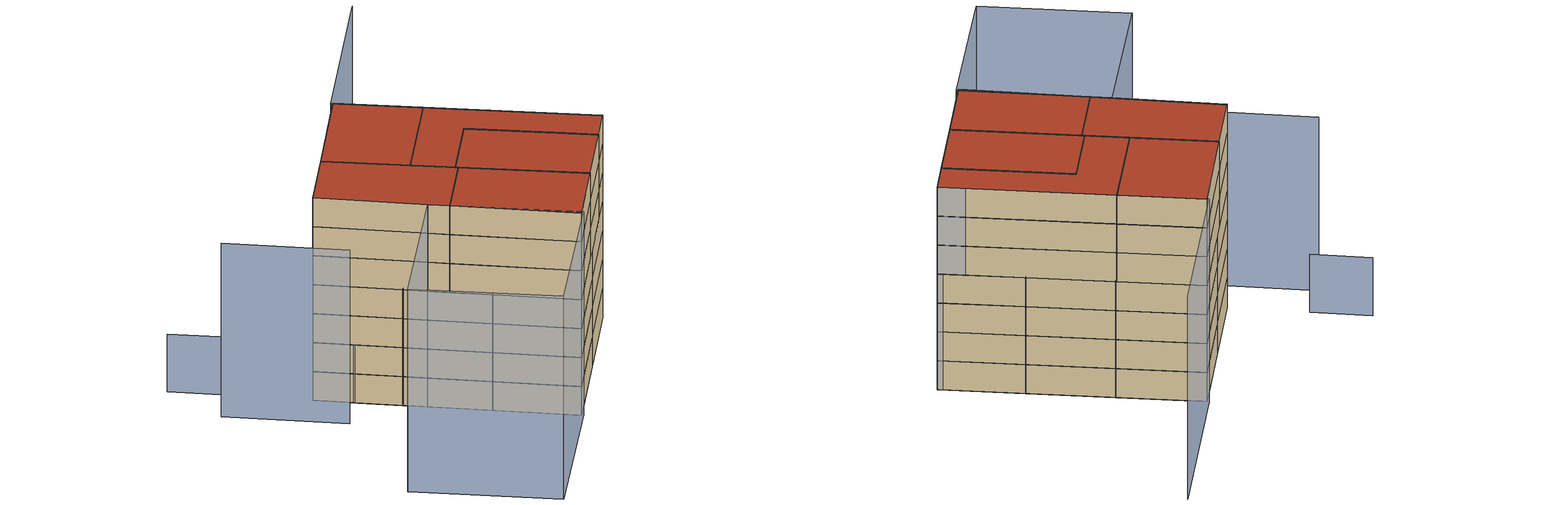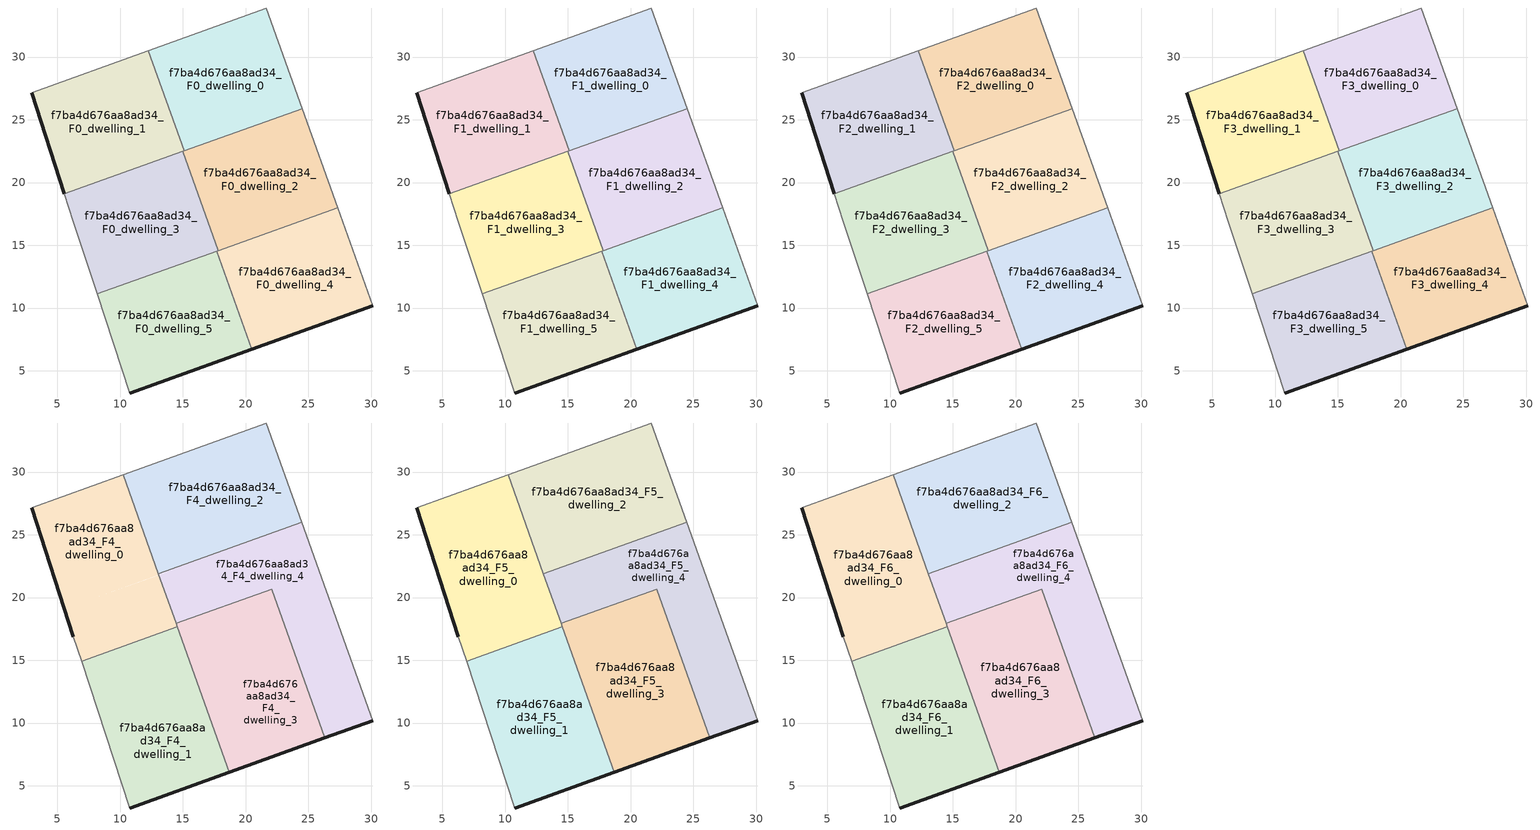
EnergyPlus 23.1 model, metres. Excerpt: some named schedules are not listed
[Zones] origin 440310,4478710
f7ba4d676aa8ad34_F0_dwelling_0
 floor ground (EU_floor_Construction): 24.51,25.89 21.64,33.91 12.25,30.52 15.11,22.53 z0
 wall adiabatic (EU_wall_Construction): 12.25,30.52 21.64,33.91 24.51,25.89 z0:3
 wall to f7ba4d676aa8ad34_F0_dwelling_1 (EU_wall_Construction): 15.11,22.53 12.25,30.52 z0:3
 wall to f7ba4d676aa8ad34_F0_dwelling_2 (EU_wall_Construction): 24.51,25.89 15.11,22.53 z0:3
f7ba4d676aa8ad34_F0_dwelling_1
 floor ground (EU_floor_Construction): 15.11,22.53 12.25,30.52 2.95,27.16 5.56,19.11 z0
 wall outside (EU_wall_Construction): 5.56,19.11 2.95,27.16 z0:3
 wall adiabatic (EU_wall_Construction): 2.95,27.16 12.25,30.52 z0:3
 wall to f7ba4d676aa8ad34_F0_dwelling_3 (EU_wall_Construction): 14.98,22.48 5.56,19.11 z0:3
 wall to f7ba4d676aa8ad34_F0_dwelling_2 (EU_wall_Construction): 15.11,22.52 14.98,22.48 z0:3
f7ba4d676aa8ad34_F0_dwelling_2
 floor ground (EU_floor_Construction): 27.34,17.99 24.51,25.89 14.98,22.48 17.8,14.58 z0
 wall adiabatic (EU_wall_Construction): 24.51,25.89 27.34,17.99 z0:3
 wall to f7ba4d676aa8ad34_F0_dwelling_3 (EU_wall_Construction): 17.8,14.58 14.98,22.48 z0:3
 wall to f7ba4d676aa8ad34_F0_dwelling_4 (EU_wall_Construction): 27.34,17.99 17.8,14.58 z0:3
f7ba4d676aa8ad34_F0_dwelling_3
 floor ground (EU_floor_Construction): 17.8,14.58 14.98,22.48 5.56,19.11 6.28,16.88 8.17,11.13 z0
 wall adiabatic (EU_wall_Construction): 8.17,11.13 6.28,16.88 5.56,19.11 z0:3
 wall to f7ba4d676aa8ad34_F0_dwelling_5 (EU_wall_Construction): 17.69,14.54 8.17,11.13 z0:3
 wall to f7ba4d676aa8ad34_F0_dwelling_4 (EU_wall_Construction): 17.8,14.58 17.69,14.54 z0:3
f7ba4d676aa8ad34_F0_dwelling_4
 floor ground (EU_floor_Construction): 30.13,10.19 27.34,17.99 17.69,14.54 20.49,6.72 z0
 wall outside (EU_wall_Construction): 30.13,10.19 20.49,6.72 z0:3
 wall adiabatic (EU_wall_Construction): 27.34,17.99 30.13,10.19 z0:3
 wall to f7ba4d676aa8ad34_F0_dwelling_5 (EU_wall_Construction): 20.49,6.72 17.69,14.54 z0:3
f7ba4d676aa8ad34_F0_dwelling_5
 floor ground (EU_floor_Construction): 20.49,6.72 17.69,14.54 8.17,11.13 10.77,3.23 z0
 wall outside (EU_wall_Construction): 20.49,6.72 10.77,3.23 z0:3
 wall adiabatic (EU_wall_Construction): 10.77,3.23 8.17,11.13 z0:3
f7ba4d676aa8ad34_F1_dwelling_0
 floor to f7ba4d676aa8ad34_F0_dwelling_0 (EU_floor_Construction): 24.51,25.89 21.64,33.91 12.25,30.52 15.11,22.53 z3
 wall adiabatic (EU_wall_Construction): 12.25,30.52 21.64,33.91 24.51,25.89 z3:6
 wall to f7ba4d676aa8ad34_F1_dwelling_1 (EU_wall_Construction): 15.11,22.53 12.25,30.52 z3:6
 wall to f7ba4d676aa8ad34_F1_dwelling_2 (EU_wall_Construction): 24.51,25.89 15.11,22.53 z3:6
f7ba4d676aa8ad34_F1_dwelling_1
 floor to f7ba4d676aa8ad34_F0_dwelling_1 (EU_floor_Construction): 15.11,22.53 12.25,30.52 2.95,27.16 5.56,19.11 z3
 wall outside (EU_wall_Construction): 5.56,19.11 2.95,27.16 z3:6
 wall adiabatic (EU_wall_Construction): 2.95,27.16 12.25,30.52 z3:6
 wall to f7ba4d676aa8ad34_F1_dwelling_3 (EU_wall_Construction): 14.98,22.48 5.56,19.11 z3:6
 wall to f7ba4d676aa8ad34_F1_dwelling_2 (EU_wall_Construction): 15.11,22.52 14.98,22.48 z3:6
f7ba4d676aa8ad34_F1_dwelling_2
 floor to f7ba4d676aa8ad34_F0_dwelling_2 (EU_floor_Construction): 27.34,17.99 24.51,25.89 14.98,22.48 17.8,14.58 z3
 wall adiabatic (EU_wall_Construction): 24.51,25.89 27.34,17.99 z3:6
 wall to f7ba4d676aa8ad34_F1_dwelling_3 (EU_wall_Construction): 17.8,14.58 14.98,22.48 z3:6
 wall to f7ba4d676aa8ad34_F1_dwelling_4 (EU_wall_Construction): 27.34,17.99 17.8,14.58 z3:6
f7ba4d676aa8ad34_F1_dwelling_3
 floor to f7ba4d676aa8ad34_F0_dwelling_3 (EU_floor_Construction): 17.8,14.58 14.98,22.48 5.56,19.11 6.28,16.88 8.17,11.13 z3
 wall adiabatic (EU_wall_Construction): 8.17,11.13 6.28,16.88 5.56,19.11 z3:6
 wall to f7ba4d676aa8ad34_F1_dwelling_5 (EU_wall_Construction): 17.69,14.54 8.17,11.13 z3:6
 wall to f7ba4d676aa8ad34_F1_dwelling_4 (EU_wall_Construction): 17.8,14.58 17.69,14.54 z3:6
f7ba4d676aa8ad34_F1_dwelling_4
 floor to f7ba4d676aa8ad34_F0_dwelling_4 (EU_floor_Construction): 30.13,10.19 27.34,17.99 17.69,14.54 20.49,6.72 z3
 wall outside (EU_wall_Construction): 30.13,10.19 20.49,6.72 z3:6
 wall adiabatic (EU_wall_Construction): 27.34,17.99 30.13,10.19 z3:6
 wall to f7ba4d676aa8ad34_F1_dwelling_5 (EU_wall_Construction): 20.49,6.72 17.69,14.54 z3:6
f7ba4d676aa8ad34_F1_dwelling_5
 floor to f7ba4d676aa8ad34_F0_dwelling_5 (EU_floor_Construction): 20.49,6.72 17.69,14.54 8.17,11.13 10.77,3.23 z3
 wall outside (EU_wall_Construction): 20.49,6.72 10.77,3.23 z3:6
 wall adiabatic (EU_wall_Construction): 10.77,3.23 8.17,11.13 z3:6
f7ba4d676aa8ad34_F2_dwelling_0
 floor to f7ba4d676aa8ad34_F1_dwelling_0 (EU_floor_Construction): 24.51,25.89 21.64,33.91 12.25,30.52 15.11,22.53 z6
 wall adiabatic (EU_wall_Construction): 12.25,30.52 21.64,33.91 24.51,25.89 z6:9
 wall to f7ba4d676aa8ad34_F2_dwelling_1 (EU_wall_Construction): 15.11,22.53 12.25,30.52 z6:9
 wall to f7ba4d676aa8ad34_F2_dwelling_2 (EU_wall_Construction): 24.51,25.89 15.11,22.53 z6:9
f7ba4d676aa8ad34_F2_dwelling_1
 floor to f7ba4d676aa8ad34_F1_dwelling_1 (EU_floor_Construction): 15.11,22.53 12.25,30.52 2.95,27.16 5.56,19.11 z6
 wall outside (EU_wall_Construction): 5.56,19.11 2.95,27.16 z6:9
 wall adiabatic (EU_wall_Construction): 2.95,27.16 12.25,30.52 z6:9
 wall to f7ba4d676aa8ad34_F2_dwelling_3 (EU_wall_Construction): 14.98,22.48 5.56,19.11 z6:9
 wall to f7ba4d676aa8ad34_F2_dwelling_2 (EU_wall_Construction): 15.11,22.52 14.98,22.48 z6:9
f7ba4d676aa8ad34_F2_dwelling_2
 floor to f7ba4d676aa8ad34_F1_dwelling_2 (EU_floor_Construction): 27.34,17.99 24.51,25.89 14.98,22.48 17.8,14.58 z6
 wall adiabatic (EU_wall_Construction): 24.51,25.89 27.34,17.99 z6:9
 wall to f7ba4d676aa8ad34_F2_dwelling_3 (EU_wall_Construction): 17.8,14.58 14.98,22.48 z6:9
 wall to f7ba4d676aa8ad34_F2_dwelling_4 (EU_wall_Construction): 27.34,17.99 17.8,14.58 z6:9
f7ba4d676aa8ad34_F2_dwelling_3
 floor to f7ba4d676aa8ad34_F1_dwelling_3 (EU_floor_Construction): 17.8,14.58 14.98,22.48 5.56,19.11 6.28,16.88 8.17,11.13 z6
 wall adiabatic (EU_wall_Construction): 8.17,11.13 6.28,16.88 5.56,19.11 z6:9
 wall to f7ba4d676aa8ad34_F2_dwelling_5 (EU_wall_Construction): 17.69,14.54 8.17,11.13 z6:9
 wall to f7ba4d676aa8ad34_F2_dwelling_4 (EU_wall_Construction): 17.8,14.58 17.69,14.54 z6:9
f7ba4d676aa8ad34_F2_dwelling_4
 floor to f7ba4d676aa8ad34_F1_dwelling_4 (EU_floor_Construction): 30.13,10.19 27.34,17.99 17.69,14.54 20.49,6.72 z6
 wall outside (EU_wall_Construction): 30.13,10.19 20.49,6.72 z6:9
 wall adiabatic (EU_wall_Construction): 27.34,17.99 30.13,10.19 z6:9
 wall to f7ba4d676aa8ad34_F2_dwelling_5 (EU_wall_Construction): 20.49,6.72 17.69,14.54 z6:9
f7ba4d676aa8ad34_F2_dwelling_5
 floor to f7ba4d676aa8ad34_F1_dwelling_5 (EU_floor_Construction): 20.49,6.72 17.69,14.54 8.17,11.13 10.77,3.23 z6
 wall outside (EU_wall_Construction): 20.49,6.72 10.77,3.23 z6:9
 wall adiabatic (EU_wall_Construction): 10.77,3.23 8.17,11.13 z6:9
f7ba4d676aa8ad34_F3_dwelling_0
 floor to f7ba4d676aa8ad34_F2_dwelling_0 (EU_floor_Construction): 24.51,25.89 21.64,33.91 12.25,30.52 15.11,22.53 z9
 wall adiabatic (EU_wall_Construction): 12.25,30.52 21.64,33.91 24.51,25.89 z9:12
 wall to f7ba4d676aa8ad34_F3_dwelling_1 (EU_wall_Construction): 15.11,22.53 12.25,30.52 z9:12
 wall to f7ba4d676aa8ad34_F3_dwelling_2 (EU_wall_Construction): 24.51,25.89 15.11,22.53 z9:12
f7ba4d676aa8ad34_F3_dwelling_1
 floor to f7ba4d676aa8ad34_F2_dwelling_1 (EU_floor_Construction): 15.11,22.53 12.25,30.52 2.95,27.16 5.56,19.11 z9
 wall outside (EU_wall_Construction): 5.56,19.11 2.95,27.16 z9:12
 wall adiabatic (EU_wall_Construction): 2.95,27.16 12.25,30.52 z9:12
 wall to f7ba4d676aa8ad34_F3_dwelling_3 (EU_wall_Construction): 14.98,22.48 5.56,19.11 z9:12
 wall to f7ba4d676aa8ad34_F3_dwelling_2 (EU_wall_Construction): 15.11,22.52 14.98,22.48 z9:12
f7ba4d676aa8ad34_F3_dwelling_2
 floor to f7ba4d676aa8ad34_F2_dwelling_2 (EU_floor_Construction): 27.34,17.99 24.51,25.89 14.98,22.48 17.8,14.58 z9
 wall adiabatic (EU_wall_Construction): 24.51,25.89 27.34,17.99 z9:12
 wall to f7ba4d676aa8ad34_F3_dwelling_3 (EU_wall_Construction): 17.8,14.58 14.98,22.48 z9:12
 wall to f7ba4d676aa8ad34_F3_dwelling_4 (EU_wall_Construction): 27.34,17.99 17.8,14.58 z9:12
 ceiling adiabatic (EU_roof_Construction): 22.08,20.67 23.53,16.63 17.8,14.58 16.36,18.62 z12
f7ba4d676aa8ad34_F3_dwelling_3
 floor to f7ba4d676aa8ad34_F2_dwelling_3 (EU_floor_Construction): 17.8,14.58 14.98,22.48 5.56,19.11 6.28,16.88 8.17,11.13 z9
 wall adiabatic (EU_wall_Construction): 8.17,11.13 6.28,16.88 5.56,19.11 z9:12
 wall to f7ba4d676aa8ad34_F3_dwelling_5 (EU_wall_Construction): 17.69,14.54 8.17,11.13 z9:12
 wall to f7ba4d676aa8ad34_F3_dwelling_4 (EU_wall_Construction): 17.8,14.58 17.69,14.54 z9:12
 ceiling adiabatic (EU_roof_Construction): 14.98,22.48 17.8,14.58 8.17,11.13 15.91,13.9 13.08,21.8 7.07,19.65 z12
f7ba4d676aa8ad34_F3_dwelling_4
 floor to f7ba4d676aa8ad34_F2_dwelling_4 (EU_floor_Construction): 30.13,10.19 27.34,17.99 17.69,14.54 20.49,6.72 z9
 wall outside (EU_wall_Construction): 30.13,10.19 20.49,6.72 z9:12
 wall adiabatic (EU_wall_Construction): 27.34,17.99 30.13,10.19 z9:12
 wall to f7ba4d676aa8ad34_F3_dwelling_5 (EU_wall_Construction): 20.49,6.72 17.69,14.54 z9:12
f7ba4d676aa8ad34_F3_dwelling_5
 floor to f7ba4d676aa8ad34_F2_dwelling_5 (EU_floor_Construction): 20.49,6.72 17.69,14.54 8.17,11.13 10.77,3.23 z9
 wall outside (EU_wall_Construction): 20.49,6.72 10.77,3.23 z9:12
 wall adiabatic (EU_wall_Construction): 10.77,3.23 8.17,11.13 z9:12
f7ba4d676aa8ad34_F4_dwelling_0
 floor to f7ba4d676aa8ad34_F3_dwelling_1 (EU_floor_Construction): 13.08,21.8 10.22,29.79 2.95,27.16 5.56,19.11 z12
 floor to f7ba4d676aa8ad34_F3_dwelling_3 (EU_floor_Construction): 14.56,17.67 13.08,21.8 5.56,19.11 6.28,16.88 6.92,14.94 z12
 wall outside (EU_wall_Construction): 6.28,16.88 2.95,27.16 z12:15
 wall to f7ba4d676aa8ad34_F4_dwelling_1 (EU_wall_Construction): 14.56,17.67 6.92,14.94 z12:15
 wall adiabatic (EU_wall_Construction): 6.92,14.94 6.28,16.88 / 2.95,27.16 10.22,29.79 z12:15
 wall to f7ba4d676aa8ad34_F4_dwelling_2 (EU_wall_Construction): 10.22,29.79 13.05,21.9 z12:15
 wall to f7ba4d676aa8ad34_F4_dwelling_4 (EU_wall_Construction): 13.05,21.9 14.46,17.94 z12:15
 wall to f7ba4d676aa8ad34_F4_dwelling_3 (EU_wall_Construction): 14.46,17.94 14.56,17.68 z12:15
f7ba4d676aa8ad34_F4_dwelling_1
 floor to f7ba4d676aa8ad34_F3_dwelling_5 (EU_floor_Construction): 18.7,6.08 15.91,13.9 8.17,11.13 10.77,3.23 z12
 floor to f7ba4d676aa8ad34_F3_dwelling_3 (EU_floor_Construction): 15.91,13.9 14.56,17.67 6.92,14.94 8.17,11.13 z12
 wall outside (EU_wall_Construction): 18.7,6.08 10.77,3.23 z12:15
 wall adiabatic (EU_wall_Construction): 10.77,3.23 6.92,14.94 z12:15
 wall to f7ba4d676aa8ad34_F4_dwelling_3 (EU_wall_Construction): 14.56,17.67 18.7,6.08 z12:15
f7ba4d676aa8ad34_F4_dwelling_2
 floor to f7ba4d676aa8ad34_F3_dwelling_0 (EU_floor_Construction): 24.47,25.99 21.64,33.91 12.25,30.52 15.08,22.63 z12
 floor to f7ba4d676aa8ad34_F3_dwelling_1 (EU_floor_Construction): 15.08,22.63 12.25,30.52 10.22,29.79 13.05,21.9 z12
 wall adiabatic (EU_wall_Construction): 10.22,29.79 21.64,33.91 24.47,25.99 z12:15
 wall to f7ba4d676aa8ad34_F4_dwelling_4 (EU_wall_Construction): 24.47,25.99 13.04,21.9 z12:15
f7ba4d676aa8ad34_F4_dwelling_3
 floor to f7ba4d676aa8ad34_F3_dwelling_4 (EU_floor_Construction): 26.32,8.82 23.53,16.63 17.69,14.54 20.49,6.72 z12
 floor to f7ba4d676aa8ad34_F3_dwelling_5 (EU_floor_Construction): 20.49,6.72 17.69,14.54 15.91,13.9 18.7,6.08 z12
 floor adiabatic (EU_floor_Construction): 26.32,8.82 22.08,20.67 14.46,17.94 18.7,6.08 15.91,13.9 23.53,16.63 z12
 wall outside (EU_wall_Construction): 26.32,8.82 18.7,6.08 z12:15
 wall to f7ba4d676aa8ad34_F4_dwelling_4 (EU_wall_Construction): 14.46,17.94 22.08,20.67 26.32,8.82 z12:15
f7ba4d676aa8ad34_F4_dwelling_4
 floor to f7ba4d676aa8ad34_F3_dwelling_2 (EU_floor_Construction): 27.34,17.99 24.51,25.89 14.98,22.48 16.36,18.62 22.08,20.67 23.53,16.63 z12
 floor to f7ba4d676aa8ad34_F3_dwelling_0 (EU_floor_Construction): 24.51,25.89 24.47,25.99 15.08,22.63 15.11,22.53 z12
 floor to f7ba4d676aa8ad34_F3_dwelling_4 (EU_floor_Construction): 30.13,10.19 27.34,17.99 23.53,16.63 26.32,8.82 z12
 floor to f7ba4d676aa8ad34_F3_dwelling_1 (EU_floor_Construction): 15.11,22.53 15.08,22.63 13.05,21.9 13.08,21.8 z12
 floor adiabatic (EU_floor_Construction): 16.36,18.62 14.98,22.48 13.08,21.8 14.46,17.94 z12
 wall outside (EU_wall_Construction): 30.13,10.19 26.32,8.82 z12:15
 wall adiabatic (EU_wall_Construction): 24.47,25.99 30.13,10.19 z12:15
f7ba4d676aa8ad34_F5_dwelling_0
 floor to f7ba4d676aa8ad34_F4_dwelling_0 (EU_floor_Construction): 14.56,17.67 10.22,29.79 2.95,27.16 6.28,16.88 6.92,14.94 z15
 wall outside (EU_wall_Construction): 6.28,16.88 2.95,27.16 z15:18
 wall to f7ba4d676aa8ad34_F5_dwelling_1 (EU_wall_Construction): 14.56,17.67 6.92,14.94 z15:18
 wall adiabatic (EU_wall_Construction): 6.92,14.94 6.28,16.88 / 2.95,27.16 10.22,29.79 z15:18
 wall to f7ba4d676aa8ad34_F5_dwelling_2 (EU_wall_Construction): 10.22,29.79 13.05,21.9 z15:18
 wall to f7ba4d676aa8ad34_F5_dwelling_4 (EU_wall_Construction): 13.05,21.9 14.46,17.94 z15:18
 wall to f7ba4d676aa8ad34_F5_dwelling_3 (EU_wall_Construction): 14.46,17.94 14.56,17.68 z15:18
f7ba4d676aa8ad34_F5_dwelling_1
 floor to f7ba4d676aa8ad34_F4_dwelling_1 (EU_floor_Construction): 18.7,6.08 14.56,17.67 6.92,14.94 10.77,3.23 z15
 wall outside (EU_wall_Construction): 18.7,6.08 10.77,3.23 z15:18
 wall adiabatic (EU_wall_Construction): 10.77,3.23 6.92,14.94 z15:18
 wall to f7ba4d676aa8ad34_F5_dwelling_3 (EU_wall_Construction): 14.56,17.67 18.7,6.08 z15:18
f7ba4d676aa8ad34_F5_dwelling_2
 floor to f7ba4d676aa8ad34_F4_dwelling_2 (EU_floor_Construction): 24.47,25.99 21.64,33.91 10.22,29.79 13.04,21.9 z15
 wall adiabatic (EU_wall_Construction): 10.22,29.79 21.64,33.91 24.47,25.99 z15:18
 wall to f7ba4d676aa8ad34_F5_dwelling_4 (EU_wall_Construction): 24.47,25.99 13.04,21.9 z15:18
f7ba4d676aa8ad34_F5_dwelling_3
 floor to f7ba4d676aa8ad34_F4_dwelling_3 (EU_floor_Construction): 26.32,8.82 22.08,20.67 14.46,17.94 18.7,6.08 z15
 wall outside (EU_wall_Construction): 26.32,8.82 18.7,6.08 z15:18
 wall to f7ba4d676aa8ad34_F5_dwelling_4 (EU_wall_Construction): 14.46,17.94 22.08,20.67 26.32,8.82 z15:18
f7ba4d676aa8ad34_F5_dwelling_4
 floor to f7ba4d676aa8ad34_F4_dwelling_4 (EU_floor_Construction): 30.13,10.19 24.47,25.99 13.04,21.9 14.46,17.94 22.08,20.67 26.32,8.82 z15
 wall outside (EU_wall_Construction): 30.13,10.19 26.32,8.82 z15:18
 wall adiabatic (EU_wall_Construction): 24.47,25.99 30.13,10.19 z15:18
f7ba4d676aa8ad34_F6_dwelling_0
 floor to f7ba4d676aa8ad34_F5_dwelling_0 (EU_floor_Construction): 14.56,17.67 10.22,29.79 2.95,27.16 6.28,16.88 6.92,14.94 z18
 wall outside (EU_wall_Construction): 6.28,16.88 2.95,27.16 z18:21
 wall to f7ba4d676aa8ad34_F6_dwelling_1 (EU_wall_Construction): 14.56,17.67 6.92,14.94 z18:21
 wall adiabatic (EU_wall_Construction): 6.92,14.94 6.28,16.88 / 2.95,27.16 10.22,29.79 z18:21
 wall to f7ba4d676aa8ad34_F6_dwelling_2 (EU_wall_Construction): 10.22,29.79 13.05,21.9 z18:21
 wall to f7ba4d676aa8ad34_F6_dwelling_4 (EU_wall_Construction): 13.05,21.9 14.46,17.94 z18:21
 wall to f7ba4d676aa8ad34_F6_dwelling_3 (EU_wall_Construction): 14.46,17.94 14.56,17.68 z18:21
 roof outside (EU_roof_Construction): 10.22,29.79 14.56,17.67 6.92,14.94 6.28,16.88 2.95,27.16 z21
f7ba4d676aa8ad34_F6_dwelling_1
 floor to f7ba4d676aa8ad34_F5_dwelling_1 (EU_floor_Construction): 18.7,6.08 14.56,17.67 6.92,14.94 10.77,3.23 z18
 wall outside (EU_wall_Construction): 18.7,6.08 10.77,3.23 z18:21
 wall adiabatic (EU_wall_Construction): 10.77,3.23 6.92,14.94 z18:21
 wall to f7ba4d676aa8ad34_F6_dwelling_3 (EU_wall_Construction): 14.56,17.67 18.7,6.08 z18:21
 roof outside (EU_roof_Construction): 14.56,17.67 18.7,6.08 10.77,3.23 6.92,14.94 z21
f7ba4d676aa8ad34_F6_dwelling_2
 floor to f7ba4d676aa8ad34_F5_dwelling_2 (EU_floor_Construction): 24.47,25.99 21.64,33.91 10.22,29.79 13.04,21.9 z18
 wall adiabatic (EU_wall_Construction): 10.22,29.79 21.64,33.91 24.47,25.99 z18:21
 wall to f7ba4d676aa8ad34_F6_dwelling_4 (EU_wall_Construction): 24.47,25.99 13.04,21.9 z18:21
 roof outside (EU_roof_Construction): 21.64,33.91 24.47,25.99 13.04,21.9 10.22,29.79 z21
f7ba4d676aa8ad34_F6_dwelling_3
 floor to f7ba4d676aa8ad34_F5_dwelling_3 (EU_floor_Construction): 26.32,8.82 22.08,20.67 14.46,17.94 18.7,6.08 z18
 wall outside (EU_wall_Construction): 26.32,8.82 18.7,6.08 z18:21
 wall to f7ba4d676aa8ad34_F6_dwelling_4 (EU_wall_Construction): 14.46,17.94 22.08,20.67 26.32,8.82 z18:21
 roof outside (EU_roof_Construction): 22.08,20.67 26.32,8.82 18.7,6.08 14.46,17.94 z21
f7ba4d676aa8ad34_F6_dwelling_4
 floor to f7ba4d676aa8ad34_F5_dwelling_4 (EU_floor_Construction): 30.13,10.19 24.47,25.99 13.04,21.9 14.46,17.94 22.08,20.67 26.32,8.82 z18
 wall outside (EU_wall_Construction): 30.13,10.19 26.32,8.82 z18:21
 wall adiabatic (EU_wall_Construction): 24.47,25.99 30.13,10.19 z18:21
 roof outside (EU_roof_Construction): 24.47,25.99 30.13,10.19 26.32,8.82 22.08,20.67 14.46,17.94 13.04,21.9 z21
shading: 30.13,10.19 21.57,34.11 / 21.57,34.11 40.81,40.99 / -10.5,11.02 6.28,16.88 / 6.28,16.88 11.08,3.14 / 11.08,3.14 -5.69,-2.72 / -5.69,-2.72 -10.5,11.02 z0:21; 4.14,23.47 6.42,16.81 / 6.42,16.81 -10.33,11.08 / -1.2,40.15 0.67,34.54 z0:6; -3.78,33.37 0.03,21.94 z0:18
[Building]
EU S2 Campaign: North Axis=0; Terrain=City; Solar Distribution=FullExterior
[Site:Location]
Madrid: Latitude=40.5; Longitude=-3.5; Time Zone=1; Elevation=609
[SizingPeriod:WeatherFileDays]
AnnualSizingPeriod: Begin Month=1; Begin Day of Month=1; End Month=12; End Day of Month=31; Day of Week for Start Day=Monday; Use Weather File Daylight Saving Period=No; Use Weather File Rain and Snow Indicators=No
[MATERIAL]
EU_InternalMass_Material: Roughness=MediumRough; Thickness=0.1; Conductivity=1; Density=1800; Specific Heat=900; Thermal Absorptance=0.9; Solar Absorptance=0.7; Visible Absorptance=0.7
[MATERIAL:NOMASS] Roughness=MediumRough; Thermal Absorptance=0.9; Solar Absorptance=0.7; Visible Absorptance=0.7
Name | Thermal Resistance
EU_wall_NoMass | 0.609216
EU_roof_NoMass | 0.513268
EU_floor_NoMass | 0.568163
[CONSTRUCTION]
EU_wall_Construction: EU_wall_NoMass
EU_roof_Construction: EU_roof_NoMass
EU_floor_Construction: EU_floor_NoMass
EU_InternalMass_Construction: EU_InternalMass_Material
[ZONE] Type=1; Multiplier=1; Ceiling Height=autocalculate; Floor Area=autocalculate; Part of Total Floor Area=Yes
Name | Volume
f7ba4d676aa8ad34_F0_dwelling_0; f7ba4d676aa8ad34_F1_dwelling_0; f7ba4d676aa8ad34_F2_dwelling_0; f7ba4d676aa8ad34_F3_dwelling_0 | 254.782
f7ba4d676aa8ad34_F4_dwelling_0; f7ba4d676aa8ad34_F5_dwelling_0; f7ba4d676aa8ad34_F6_dwelling_0 | 305.715
f7ba4d676aa8ad34_F0_dwelling_1; f7ba4d676aa8ad34_F1_dwelling_1; f7ba4d676aa8ad34_F2_dwelling_1; f7ba4d676aa8ad34_F3_dwelling_1 | 254.765
f7ba4d676aa8ad34_F4_dwelling_1; f7ba4d676aa8ad34_F5_dwelling_1; f7ba4d676aa8ad34_F6_dwelling_1 | 305.729
f7ba4d676aa8ad34_F0_dwelling_2; f7ba4d676aa8ad34_F1_dwelling_2; f7ba4d676aa8ad34_F2_dwelling_2; f7ba4d676aa8ad34_F3_dwelling_2 | 254.774
f7ba4d676aa8ad34_F4_dwelling_2; f7ba4d676aa8ad34_F5_dwelling_2; f7ba4d676aa8ad34_F6_dwelling_2 | 305.728
f7ba4d676aa8ad34_F0_dwelling_3; f7ba4d676aa8ad34_F1_dwelling_3; f7ba4d676aa8ad34_F2_dwelling_3; f7ba4d676aa8ad34_F3_dwelling_3 | 254.763
f7ba4d676aa8ad34_F4_dwelling_3; f7ba4d676aa8ad34_F5_dwelling_3; f7ba4d676aa8ad34_F6_dwelling_3 | 305.717
f7ba4d676aa8ad34_F0_dwelling_4; f7ba4d676aa8ad34_F1_dwelling_4; f7ba4d676aa8ad34_F2_dwelling_4; f7ba4d676aa8ad34_F3_dwelling_4 | 254.783
f7ba4d676aa8ad34_F4_dwelling_4; f7ba4d676aa8ad34_F5_dwelling_4; f7ba4d676aa8ad34_F6_dwelling_4 | 305.706
f7ba4d676aa8ad34_F0_dwelling_5; f7ba4d676aa8ad34_F1_dwelling_5; f7ba4d676aa8ad34_F2_dwelling_5; f7ba4d676aa8ad34_F3_dwelling_5 | 254.764
[INTERNALMASS] Construction=EU_InternalMass_Construction
Name | Zone or ZoneList | Surface Area
f7ba4d676aa8ad34_F0_dwelling_0_EU_InternalMass | f7ba4d676aa8ad34_F0_dwelling_0 | 84.9277
f7ba4d676aa8ad34_F0_dwelling_1_EU_InternalMass | f7ba4d676aa8ad34_F0_dwelling_1 | 84.9205
f7ba4d676aa8ad34_F0_dwelling_2_EU_InternalMass | f7ba4d676aa8ad34_F0_dwelling_2 | 84.9232
f7ba4d676aa8ad34_F0_dwelling_3_EU_InternalMass | f7ba4d676aa8ad34_F0_dwelling_3 | 84.9213
f7ba4d676aa8ad34_F0_dwelling_4_EU_InternalMass | f7ba4d676aa8ad34_F0_dwelling_4 | 84.9272
f7ba4d676aa8ad34_F0_dwelling_5_EU_InternalMass | f7ba4d676aa8ad34_F0_dwelling_5 | 84.9199
f7ba4d676aa8ad34_F1_dwelling_0_EU_InternalMass | f7ba4d676aa8ad34_F1_dwelling_0 | 84.9277
f7ba4d676aa8ad34_F1_dwelling_1_EU_InternalMass | f7ba4d676aa8ad34_F1_dwelling_1 | 84.9205
f7ba4d676aa8ad34_F1_dwelling_2_EU_InternalMass | f7ba4d676aa8ad34_F1_dwelling_2 | 84.9232
f7ba4d676aa8ad34_F1_dwelling_3_EU_InternalMass | f7ba4d676aa8ad34_F1_dwelling_3 | 84.9213
f7ba4d676aa8ad34_F1_dwelling_4_EU_InternalMass | f7ba4d676aa8ad34_F1_dwelling_4 | 84.9272
f7ba4d676aa8ad34_F1_dwelling_5_EU_InternalMass | f7ba4d676aa8ad34_F1_dwelling_5 | 84.9199
f7ba4d676aa8ad34_F2_dwelling_0_EU_InternalMass | f7ba4d676aa8ad34_F2_dwelling_0 | 84.9277
f7ba4d676aa8ad34_F2_dwelling_1_EU_InternalMass | f7ba4d676aa8ad34_F2_dwelling_1 | 84.9205
f7ba4d676aa8ad34_F2_dwelling_2_EU_InternalMass | f7ba4d676aa8ad34_F2_dwelling_2 | 84.9232
f7ba4d676aa8ad34_F2_dwelling_3_EU_InternalMass | f7ba4d676aa8ad34_F2_dwelling_3 | 84.9213
f7ba4d676aa8ad34_F2_dwelling_4_EU_InternalMass | f7ba4d676aa8ad34_F2_dwelling_4 | 84.9272
f7ba4d676aa8ad34_F2_dwelling_5_EU_InternalMass | f7ba4d676aa8ad34_F2_dwelling_5 | 84.9199
f7ba4d676aa8ad34_F3_dwelling_0_EU_InternalMass | f7ba4d676aa8ad34_F3_dwelling_0 | 84.9277
f7ba4d676aa8ad34_F3_dwelling_1_EU_InternalMass | f7ba4d676aa8ad34_F3_dwelling_1 | 84.9205
f7ba4d676aa8ad34_F3_dwelling_2_EU_InternalMass | f7ba4d676aa8ad34_F3_dwelling_2 | 84.9232
f7ba4d676aa8ad34_F3_dwelling_3_EU_InternalMass | f7ba4d676aa8ad34_F3_dwelling_3 | 84.9213
f7ba4d676aa8ad34_F3_dwelling_4_EU_InternalMass | f7ba4d676aa8ad34_F3_dwelling_4 | 84.9272
f7ba4d676aa8ad34_F3_dwelling_5_EU_InternalMass | f7ba4d676aa8ad34_F3_dwelling_5 | 84.9199
f7ba4d676aa8ad34_F4_dwelling_0_EU_InternalMass | f7ba4d676aa8ad34_F4_dwelling_0 | 101.905
f7ba4d676aa8ad34_F4_dwelling_1_EU_InternalMass | f7ba4d676aa8ad34_F4_dwelling_1 | 101.909
f7ba4d676aa8ad34_F4_dwelling_2_EU_InternalMass | f7ba4d676aa8ad34_F4_dwelling_2 | 101.91
f7ba4d676aa8ad34_F4_dwelling_3_EU_InternalMass | f7ba4d676aa8ad34_F4_dwelling_3 | 101.905
f7ba4d676aa8ad34_F4_dwelling_4_EU_InternalMass | f7ba4d676aa8ad34_F4_dwelling_4 | 101.902
f7ba4d676aa8ad34_F5_dwelling_0_EU_InternalMass | f7ba4d676aa8ad34_F5_dwelling_0 | 101.905
f7ba4d676aa8ad34_F5_dwelling_1_EU_InternalMass | f7ba4d676aa8ad34_F5_dwelling_1 | 101.909
f7ba4d676aa8ad34_F5_dwelling_2_EU_InternalMass | f7ba4d676aa8ad34_F5_dwelling_2 | 101.91
f7ba4d676aa8ad34_F5_dwelling_3_EU_InternalMass | f7ba4d676aa8ad34_F5_dwelling_3 | 101.905
f7ba4d676aa8ad34_F5_dwelling_4_EU_InternalMass | f7ba4d676aa8ad34_F5_dwelling_4 | 101.902
f7ba4d676aa8ad34_F6_dwelling_0_EU_InternalMass | f7ba4d676aa8ad34_F6_dwelling_0 | 101.905
f7ba4d676aa8ad34_F6_dwelling_1_EU_InternalMass | f7ba4d676aa8ad34_F6_dwelling_1 | 101.909
f7ba4d676aa8ad34_F6_dwelling_2_EU_InternalMass | f7ba4d676aa8ad34_F6_dwelling_2 | 101.91
f7ba4d676aa8ad34_F6_dwelling_3_EU_InternalMass | f7ba4d676aa8ad34_F6_dwelling_3 | 101.905
f7ba4d676aa8ad34_F6_dwelling_4_EU_InternalMass | f7ba4d676aa8ad34_F6_dwelling_4 | 101.902
[OTHEREQUIPMENT] Fuel Type=Electricity; Design Level Calculation Method=Watts/Area; Power per Zone Floor Area=1; Fraction Latent=0; Fraction Radiant=0; Fraction Lost=0; Carbon Dioxide Generation Rate=0; EndUse Subcategory=EU_Step8_InternalGains
Name | Zone or ZoneList or Space or SpaceList | Schedule
EU_Step8_InternalGain_f7ba4d676aa8ad34_F0_dwelling_0_f000 | f7ba4d676aa8ad34_F0_dwelling_0 | EU_Step8_GainSchedule_f7ba4d676aa8ad34_F0_dwelling_0_f000
EU_Step8_InternalGain_f7ba4d676aa8ad34_F0_dwelling_1_f000 | f7ba4d676aa8ad34_F0_dwelling_1 | EU_Step8_GainSchedule_f7ba4d676aa8ad34_F0_dwelling_1_f000
EU_Step8_InternalGain_f7ba4d676aa8ad34_F0_dwelling_2_f000 | f7ba4d676aa8ad34_F0_dwelling_2 | EU_Step8_GainSchedule_f7ba4d676aa8ad34_F0_dwelling_2_f000
EU_Step8_InternalGain_f7ba4d676aa8ad34_F0_dwelling_3_f000 | f7ba4d676aa8ad34_F0_dwelling_3 | EU_Step8_GainSchedule_f7ba4d676aa8ad34_F0_dwelling_3_f000
EU_Step8_InternalGain_f7ba4d676aa8ad34_F0_dwelling_4_f000 | f7ba4d676aa8ad34_F0_dwelling_4 | EU_Step8_GainSchedule_f7ba4d676aa8ad34_F0_dwelling_4_f000
EU_Step8_InternalGain_f7ba4d676aa8ad34_F0_dwelling_5_f000 | f7ba4d676aa8ad34_F0_dwelling_5 | EU_Step8_GainSchedule_f7ba4d676aa8ad34_F0_dwelling_5_f000
EU_Step8_InternalGain_f7ba4d676aa8ad34_F1_dwelling_0_f000 | f7ba4d676aa8ad34_F1_dwelling_0 | EU_Step8_GainSchedule_f7ba4d676aa8ad34_F1_dwelling_0_f000
EU_Step8_InternalGain_f7ba4d676aa8ad34_F1_dwelling_1_f000 | f7ba4d676aa8ad34_F1_dwelling_1 | EU_Step8_GainSchedule_f7ba4d676aa8ad34_F1_dwelling_1_f000
EU_Step8_InternalGain_f7ba4d676aa8ad34_F1_dwelling_2_f000 | f7ba4d676aa8ad34_F1_dwelling_2 | EU_Step8_GainSchedule_f7ba4d676aa8ad34_F1_dwelling_2_f000
EU_Step8_InternalGain_f7ba4d676aa8ad34_F1_dwelling_3_f000 | f7ba4d676aa8ad34_F1_dwelling_3 | EU_Step8_GainSchedule_f7ba4d676aa8ad34_F1_dwelling_3_f000
EU_Step8_InternalGain_f7ba4d676aa8ad34_F1_dwelling_4_f000 | f7ba4d676aa8ad34_F1_dwelling_4 | EU_Step8_GainSchedule_f7ba4d676aa8ad34_F1_dwelling_4_f000
EU_Step8_InternalGain_f7ba4d676aa8ad34_F1_dwelling_5_f000 | f7ba4d676aa8ad34_F1_dwelling_5 | EU_Step8_GainSchedule_f7ba4d676aa8ad34_F1_dwelling_5_f000
EU_Step8_InternalGain_f7ba4d676aa8ad34_F2_dwelling_0_f000 | f7ba4d676aa8ad34_F2_dwelling_0 | EU_Step8_GainSchedule_f7ba4d676aa8ad34_F2_dwelling_0_f000
EU_Step8_InternalGain_f7ba4d676aa8ad34_F2_dwelling_1_f000 | f7ba4d676aa8ad34_F2_dwelling_1 | EU_Step8_GainSchedule_f7ba4d676aa8ad34_F2_dwelling_1_f000
EU_Step8_InternalGain_f7ba4d676aa8ad34_F2_dwelling_2_f000 | f7ba4d676aa8ad34_F2_dwelling_2 | EU_Step8_GainSchedule_f7ba4d676aa8ad34_F2_dwelling_2_f000
EU_Step8_InternalGain_f7ba4d676aa8ad34_F2_dwelling_3_f000 | f7ba4d676aa8ad34_F2_dwelling_3 | EU_Step8_GainSchedule_f7ba4d676aa8ad34_F2_dwelling_3_f000
EU_Step8_InternalGain_f7ba4d676aa8ad34_F2_dwelling_4_f000 | f7ba4d676aa8ad34_F2_dwelling_4 | EU_Step8_GainSchedule_f7ba4d676aa8ad34_F2_dwelling_4_f000
EU_Step8_InternalGain_f7ba4d676aa8ad34_F2_dwelling_5_f000 | f7ba4d676aa8ad34_F2_dwelling_5 | EU_Step8_GainSchedule_f7ba4d676aa8ad34_F2_dwelling_5_f000
EU_Step8_InternalGain_f7ba4d676aa8ad34_F3_dwelling_0_f000 | f7ba4d676aa8ad34_F3_dwelling_0 | EU_Step8_GainSchedule_f7ba4d676aa8ad34_F3_dwelling_0_f000
EU_Step8_InternalGain_f7ba4d676aa8ad34_F3_dwelling_1_f000 | f7ba4d676aa8ad34_F3_dwelling_1 | EU_Step8_GainSchedule_f7ba4d676aa8ad34_F3_dwelling_1_f000
EU_Step8_InternalGain_f7ba4d676aa8ad34_F3_dwelling_2_f000 | f7ba4d676aa8ad34_F3_dwelling_2 | EU_Step8_GainSchedule_f7ba4d676aa8ad34_F3_dwelling_2_f000
EU_Step8_InternalGain_f7ba4d676aa8ad34_F3_dwelling_3_f000 | f7ba4d676aa8ad34_F3_dwelling_3 | EU_Step8_GainSchedule_f7ba4d676aa8ad34_F3_dwelling_3_f000
EU_Step8_InternalGain_f7ba4d676aa8ad34_F3_dwelling_4_f000 | f7ba4d676aa8ad34_F3_dwelling_4 | EU_Step8_GainSchedule_f7ba4d676aa8ad34_F3_dwelling_4_f000
EU_Step8_InternalGain_f7ba4d676aa8ad34_F3_dwelling_5_f000 | f7ba4d676aa8ad34_F3_dwelling_5 | EU_Step8_GainSchedule_f7ba4d676aa8ad34_F3_dwelling_5_f000
EU_Step8_InternalGain_f7ba4d676aa8ad34_F4_dwelling_0_f000 | f7ba4d676aa8ad34_F4_dwelling_0 | EU_Step8_GainSchedule_f7ba4d676aa8ad34_F4_dwelling_0_f000
EU_Step8_InternalGain_f7ba4d676aa8ad34_F4_dwelling_1_f000 | f7ba4d676aa8ad34_F4_dwelling_1 | EU_Step8_GainSchedule_f7ba4d676aa8ad34_F4_dwelling_1_f000
EU_Step8_InternalGain_f7ba4d676aa8ad34_F4_dwelling_2_f000 | f7ba4d676aa8ad34_F4_dwelling_2 | EU_Step8_GainSchedule_f7ba4d676aa8ad34_F4_dwelling_2_f000
EU_Step8_InternalGain_f7ba4d676aa8ad34_F4_dwelling_3_f000 | f7ba4d676aa8ad34_F4_dwelling_3 | EU_Step8_GainSchedule_f7ba4d676aa8ad34_F4_dwelling_3_f000
EU_Step8_InternalGain_f7ba4d676aa8ad34_F4_dwelling_4_f000 | f7ba4d676aa8ad34_F4_dwelling_4 | EU_Step8_GainSchedule_f7ba4d676aa8ad34_F4_dwelling_4_f000
EU_Step8_InternalGain_f7ba4d676aa8ad34_F5_dwelling_0_f000 | f7ba4d676aa8ad34_F5_dwelling_0 | EU_Step8_GainSchedule_f7ba4d676aa8ad34_F5_dwelling_0_f000
EU_Step8_InternalGain_f7ba4d676aa8ad34_F5_dwelling_1_f000 | f7ba4d676aa8ad34_F5_dwelling_1 | EU_Step8_GainSchedule_f7ba4d676aa8ad34_F5_dwelling_1_f000
EU_Step8_InternalGain_f7ba4d676aa8ad34_F5_dwelling_2_f000 | f7ba4d676aa8ad34_F5_dwelling_2 | EU_Step8_GainSchedule_f7ba4d676aa8ad34_F5_dwelling_2_f000
EU_Step8_InternalGain_f7ba4d676aa8ad34_F5_dwelling_3_f000 | f7ba4d676aa8ad34_F5_dwelling_3 | EU_Step8_GainSchedule_f7ba4d676aa8ad34_F5_dwelling_3_f000
EU_Step8_InternalGain_f7ba4d676aa8ad34_F5_dwelling_4_f000 | f7ba4d676aa8ad34_F5_dwelling_4 | EU_Step8_GainSchedule_f7ba4d676aa8ad34_F5_dwelling_4_f000
EU_Step8_InternalGain_f7ba4d676aa8ad34_F6_dwelling_0_f000 | f7ba4d676aa8ad34_F6_dwelling_0 | EU_Step8_GainSchedule_f7ba4d676aa8ad34_F6_dwelling_0_f000
EU_Step8_InternalGain_f7ba4d676aa8ad34_F6_dwelling_1_f000 | f7ba4d676aa8ad34_F6_dwelling_1 | EU_Step8_GainSchedule_f7ba4d676aa8ad34_F6_dwelling_1_f000
EU_Step8_InternalGain_f7ba4d676aa8ad34_F6_dwelling_2_f000 | f7ba4d676aa8ad34_F6_dwelling_2 | EU_Step8_GainSchedule_f7ba4d676aa8ad34_F6_dwelling_2_f000
EU_Step8_InternalGain_f7ba4d676aa8ad34_F6_dwelling_3_f000 | f7ba4d676aa8ad34_F6_dwelling_3 | EU_Step8_GainSchedule_f7ba4d676aa8ad34_F6_dwelling_3_f000
EU_Step8_InternalGain_f7ba4d676aa8ad34_F6_dwelling_4_f000 | f7ba4d676aa8ad34_F6_dwelling_4 | EU_Step8_GainSchedule_f7ba4d676aa8ad34_F6_dwelling_4_f000
[ZONEVENTILATION:DESIGNFLOWRATE] Schedule=EU_AlwaysOn; Design Flow Rate Calculation Method=AirChanges/Hour; Air Changes per Hour=0.752966; Ventilation Type=Natural; Fan Pressure Rise=0; Fan Total Efficiency=1; Constant Term Coefficient=1; Temperature Term Coefficient=0; Velocity Term Coefficient=0; Velocity Squared Term Coefficient=0; Minimum Indoor Temperature=-100; Maximum Indoor Temperature=100; Delta Temperature=-100; Minimum Outdoor Temperature=-100; Maximum Outdoor Temperature=100; Maximum Wind Speed=40
Name | Zone or ZoneList or Space or SpaceList
EU_ConstantAir_f7ba4d676aa8ad34_F0_dwelling_0 | f7ba4d676aa8ad34_F0_dwelling_0
EU_ConstantAir_f7ba4d676aa8ad34_F0_dwelling_1 | f7ba4d676aa8ad34_F0_dwelling_1
EU_ConstantAir_f7ba4d676aa8ad34_F0_dwelling_2 | f7ba4d676aa8ad34_F0_dwelling_2
EU_ConstantAir_f7ba4d676aa8ad34_F0_dwelling_3 | f7ba4d676aa8ad34_F0_dwelling_3
EU_ConstantAir_f7ba4d676aa8ad34_F0_dwelling_4 | f7ba4d676aa8ad34_F0_dwelling_4
EU_ConstantAir_f7ba4d676aa8ad34_F0_dwelling_5 | f7ba4d676aa8ad34_F0_dwelling_5
EU_ConstantAir_f7ba4d676aa8ad34_F1_dwelling_0 | f7ba4d676aa8ad34_F1_dwelling_0
EU_ConstantAir_f7ba4d676aa8ad34_F1_dwelling_1 | f7ba4d676aa8ad34_F1_dwelling_1
EU_ConstantAir_f7ba4d676aa8ad34_F1_dwelling_2 | f7ba4d676aa8ad34_F1_dwelling_2
EU_ConstantAir_f7ba4d676aa8ad34_F1_dwelling_3 | f7ba4d676aa8ad34_F1_dwelling_3
EU_ConstantAir_f7ba4d676aa8ad34_F1_dwelling_4 | f7ba4d676aa8ad34_F1_dwelling_4
EU_ConstantAir_f7ba4d676aa8ad34_F1_dwelling_5 | f7ba4d676aa8ad34_F1_dwelling_5
EU_ConstantAir_f7ba4d676aa8ad34_F2_dwelling_0 | f7ba4d676aa8ad34_F2_dwelling_0
EU_ConstantAir_f7ba4d676aa8ad34_F2_dwelling_1 | f7ba4d676aa8ad34_F2_dwelling_1
EU_ConstantAir_f7ba4d676aa8ad34_F2_dwelling_2 | f7ba4d676aa8ad34_F2_dwelling_2
EU_ConstantAir_f7ba4d676aa8ad34_F2_dwelling_3 | f7ba4d676aa8ad34_F2_dwelling_3
EU_ConstantAir_f7ba4d676aa8ad34_F2_dwelling_4 | f7ba4d676aa8ad34_F2_dwelling_4
EU_ConstantAir_f7ba4d676aa8ad34_F2_dwelling_5 | f7ba4d676aa8ad34_F2_dwelling_5
EU_ConstantAir_f7ba4d676aa8ad34_F3_dwelling_0 | f7ba4d676aa8ad34_F3_dwelling_0
EU_ConstantAir_f7ba4d676aa8ad34_F3_dwelling_1 | f7ba4d676aa8ad34_F3_dwelling_1
EU_ConstantAir_f7ba4d676aa8ad34_F3_dwelling_2 | f7ba4d676aa8ad34_F3_dwelling_2
EU_ConstantAir_f7ba4d676aa8ad34_F3_dwelling_3 | f7ba4d676aa8ad34_F3_dwelling_3
EU_ConstantAir_f7ba4d676aa8ad34_F3_dwelling_4 | f7ba4d676aa8ad34_F3_dwelling_4
EU_ConstantAir_f7ba4d676aa8ad34_F3_dwelling_5 | f7ba4d676aa8ad34_F3_dwelling_5
EU_ConstantAir_f7ba4d676aa8ad34_F4_dwelling_0 | f7ba4d676aa8ad34_F4_dwelling_0
EU_ConstantAir_f7ba4d676aa8ad34_F4_dwelling_1 | f7ba4d676aa8ad34_F4_dwelling_1
EU_ConstantAir_f7ba4d676aa8ad34_F4_dwelling_2 | f7ba4d676aa8ad34_F4_dwelling_2
EU_ConstantAir_f7ba4d676aa8ad34_F4_dwelling_3 | f7ba4d676aa8ad34_F4_dwelling_3
EU_ConstantAir_f7ba4d676aa8ad34_F4_dwelling_4 | f7ba4d676aa8ad34_F4_dwelling_4
EU_ConstantAir_f7ba4d676aa8ad34_F5_dwelling_0 | f7ba4d676aa8ad34_F5_dwelling_0
EU_ConstantAir_f7ba4d676aa8ad34_F5_dwelling_1 | f7ba4d676aa8ad34_F5_dwelling_1
EU_ConstantAir_f7ba4d676aa8ad34_F5_dwelling_2 | f7ba4d676aa8ad34_F5_dwelling_2
EU_ConstantAir_f7ba4d676aa8ad34_F5_dwelling_3 | f7ba4d676aa8ad34_F5_dwelling_3
EU_ConstantAir_f7ba4d676aa8ad34_F5_dwelling_4 | f7ba4d676aa8ad34_F5_dwelling_4
EU_ConstantAir_f7ba4d676aa8ad34_F6_dwelling_0 | f7ba4d676aa8ad34_F6_dwelling_0
EU_ConstantAir_f7ba4d676aa8ad34_F6_dwelling_1 | f7ba4d676aa8ad34_F6_dwelling_1
EU_ConstantAir_f7ba4d676aa8ad34_F6_dwelling_2 | f7ba4d676aa8ad34_F6_dwelling_2
EU_ConstantAir_f7ba4d676aa8ad34_F6_dwelling_3 | f7ba4d676aa8ad34_F6_dwelling_3
EU_ConstantAir_f7ba4d676aa8ad34_F6_dwelling_4 | f7ba4d676aa8ad34_F6_dwelling_4
[HVACTEMPLATE:ZONE:IDEALLOADSAIRSYSTEM] System Availability Schedule=EU_AlwaysOn; Maximum Heating Supply Air Temperature=50; Minimum Cooling Supply Air Temperature=13; Maximum Heating Supply Air Humidity Ratio=0.0156; Minimum Cooling Supply Air Humidity Ratio=0.0077; Heating Limit=NoLimit; Cooling Limit=NoLimit; Heating Availability Schedule=EU_AlwaysOn; Cooling Availability Schedule=EU_CoolingOff; Dehumidification Control Type=ConstantSensibleHeatRatio; Cooling Sensible Heat Ratio=0.7; Dehumidification Setpoint=60; Humidification Control Type=None; Humidification Setpoint=30; Outdoor Air Method=None; Outdoor Air Flow Rate per Person=0.00944; Outdoor Air Flow Rate per Zone Floor Area=0; Outdoor Air Flow Rate per Zone=0; Demand Controlled Ventilation Type=None; Outdoor Air Economizer Type=NoEconomizer; Heat Recovery Type=None; Sensible Heat Recovery Effectiveness=0.7; Latent Heat Recovery Effectiveness=0.65
Name | Template Thermostat
f7ba4d676aa8ad34_F0_dwelling_0 | EU_HeatOnly_f7ba4d676aa8ad34_F0_dwelling_0
f7ba4d676aa8ad34_F0_dwelling_1 | EU_HeatOnly_f7ba4d676aa8ad34_F0_dwelling_1
f7ba4d676aa8ad34_F0_dwelling_2 | EU_HeatOnly_f7ba4d676aa8ad34_F0_dwelling_2
f7ba4d676aa8ad34_F0_dwelling_3 | EU_HeatOnly_f7ba4d676aa8ad34_F0_dwelling_3
f7ba4d676aa8ad34_F0_dwelling_4 | EU_HeatOnly_f7ba4d676aa8ad34_F0_dwelling_4
f7ba4d676aa8ad34_F0_dwelling_5 | EU_HeatOnly_f7ba4d676aa8ad34_F0_dwelling_5
f7ba4d676aa8ad34_F1_dwelling_0 | EU_HeatOnly_f7ba4d676aa8ad34_F1_dwelling_0
f7ba4d676aa8ad34_F1_dwelling_1 | EU_HeatOnly_f7ba4d676aa8ad34_F1_dwelling_1
f7ba4d676aa8ad34_F1_dwelling_2 | EU_HeatOnly_f7ba4d676aa8ad34_F1_dwelling_2
f7ba4d676aa8ad34_F1_dwelling_3 | EU_HeatOnly_f7ba4d676aa8ad34_F1_dwelling_3
f7ba4d676aa8ad34_F1_dwelling_4 | EU_HeatOnly_f7ba4d676aa8ad34_F1_dwelling_4
f7ba4d676aa8ad34_F1_dwelling_5 | EU_HeatOnly_f7ba4d676aa8ad34_F1_dwelling_5
f7ba4d676aa8ad34_F2_dwelling_0 | EU_HeatOnly_f7ba4d676aa8ad34_F2_dwelling_0
f7ba4d676aa8ad34_F2_dwelling_1 | EU_HeatOnly_f7ba4d676aa8ad34_F2_dwelling_1
f7ba4d676aa8ad34_F2_dwelling_2 | EU_HeatOnly_f7ba4d676aa8ad34_F2_dwelling_2
f7ba4d676aa8ad34_F2_dwelling_3 | EU_HeatOnly_f7ba4d676aa8ad34_F2_dwelling_3
f7ba4d676aa8ad34_F2_dwelling_4 | EU_HeatOnly_f7ba4d676aa8ad34_F2_dwelling_4
f7ba4d676aa8ad34_F2_dwelling_5 | EU_HeatOnly_f7ba4d676aa8ad34_F2_dwelling_5
f7ba4d676aa8ad34_F3_dwelling_0 | EU_HeatOnly_f7ba4d676aa8ad34_F3_dwelling_0
f7ba4d676aa8ad34_F3_dwelling_1 | EU_HeatOnly_f7ba4d676aa8ad34_F3_dwelling_1
f7ba4d676aa8ad34_F3_dwelling_2 | EU_HeatOnly_f7ba4d676aa8ad34_F3_dwelling_2
f7ba4d676aa8ad34_F3_dwelling_3 | EU_HeatOnly_f7ba4d676aa8ad34_F3_dwelling_3
f7ba4d676aa8ad34_F3_dwelling_4 | EU_HeatOnly_f7ba4d676aa8ad34_F3_dwelling_4
f7ba4d676aa8ad34_F3_dwelling_5 | EU_HeatOnly_f7ba4d676aa8ad34_F3_dwelling_5
f7ba4d676aa8ad34_F4_dwelling_0 | EU_HeatOnly_f7ba4d676aa8ad34_F4_dwelling_0
f7ba4d676aa8ad34_F4_dwelling_1 | EU_HeatOnly_f7ba4d676aa8ad34_F4_dwelling_1
f7ba4d676aa8ad34_F4_dwelling_2 | EU_HeatOnly_f7ba4d676aa8ad34_F4_dwelling_2
f7ba4d676aa8ad34_F4_dwelling_3 | EU_HeatOnly_f7ba4d676aa8ad34_F4_dwelling_3
f7ba4d676aa8ad34_F4_dwelling_4 | EU_HeatOnly_f7ba4d676aa8ad34_F4_dwelling_4
f7ba4d676aa8ad34_F5_dwelling_0 | EU_HeatOnly_f7ba4d676aa8ad34_F5_dwelling_0
f7ba4d676aa8ad34_F5_dwelling_1 | EU_HeatOnly_f7ba4d676aa8ad34_F5_dwelling_1
f7ba4d676aa8ad34_F5_dwelling_2 | EU_HeatOnly_f7ba4d676aa8ad34_F5_dwelling_2
f7ba4d676aa8ad34_F5_dwelling_3 | EU_HeatOnly_f7ba4d676aa8ad34_F5_dwelling_3
f7ba4d676aa8ad34_F5_dwelling_4 | EU_HeatOnly_f7ba4d676aa8ad34_F5_dwelling_4
f7ba4d676aa8ad34_F6_dwelling_0 | EU_HeatOnly_f7ba4d676aa8ad34_F6_dwelling_0
f7ba4d676aa8ad34_F6_dwelling_1 | EU_HeatOnly_f7ba4d676aa8ad34_F6_dwelling_1
f7ba4d676aa8ad34_F6_dwelling_2 | EU_HeatOnly_f7ba4d676aa8ad34_F6_dwelling_2
f7ba4d676aa8ad34_F6_dwelling_3 | EU_HeatOnly_f7ba4d676aa8ad34_F6_dwelling_3
f7ba4d676aa8ad34_F6_dwelling_4 | EU_HeatOnly_f7ba4d676aa8ad34_F6_dwelling_4
[SIZING:ZONE] Zone Cooling Design Supply Air Temperature Input Method=SupplyAirTemperature; Zone Cooling Design Supply Air Temperature=13; Zone Heating Design Supply Air Temperature Input Method=SupplyAirTemperature; Zone Heating Design Supply Air Temperature=50; Zone Cooling Design Supply Air Humidity Ratio=0.008; Zone Heating Design Supply Air Humidity Ratio=0.008; Cooling Design Air Flow Method=DesignDay; Cooling Design Air Flow Rate=0; Cooling Minimum Air Flow per Zone Floor Area=0.000762; Cooling Minimum Air Flow=0; Cooling Minimum Air Flow Fraction=0.2; Heating Design Air Flow Method=DesignDay; Heating Design Air Flow Rate=0; Heating Maximum Air Flow per Zone Floor Area=0.002032; Heating Maximum Air Flow=0.141576; Heating Maximum Air Flow Fraction=0.3; Account for Dedicated Outdoor Air System=No; Dedicated Outdoor Air System Control Strategy=NeutralSupplyAir; Dedicated Outdoor Air Low Setpoint Temperature for Design=autosize; Dedicated Outdoor Air High Setpoint Temperature for Design=autosize; Zone Load Sizing Method=Sensible Load Only No Latent Load; Zone Latent Cooling Design Supply Air Humidity Ratio Input Method=HumidityRatioDifference; Zone Cooling Design Supply Air Humidity Ratio Difference=0.005; Zone Latent Heating Design Supply Air Humidity Ratio Input Method=HumidityRatioDifference; Zone Humidification Design Supply Air Humidity Ratio Difference=0.005
f7ba4d676aa8ad34_F0_dwelling_0; f7ba4d676aa8ad34_F0_dwelling_1; f7ba4d676aa8ad34_F0_dwelling_2; f7ba4d676aa8ad34_F0_dwelling_3; f7ba4d676aa8ad34_F0_dwelling_4; f7ba4d676aa8ad34_F0_dwelling_5; f7ba4d676aa8ad34_F1_dwelling_0; f7ba4d676aa8ad34_F1_dwelling_1; f7ba4d676aa8ad34_F1_dwelling_2; f7ba4d676aa8ad34_F1_dwelling_3; f7ba4d676aa8ad34_F1_dwelling_4; f7ba4d676aa8ad34_F1_dwelling_5; f7ba4d676aa8ad34_F2_dwelling_0; f7ba4d676aa8ad34_F2_dwelling_1; f7ba4d676aa8ad34_F2_dwelling_2; f7ba4d676aa8ad34_F2_dwelling_3; f7ba4d676aa8ad34_F2_dwelling_4; f7ba4d676aa8ad34_F2_dwelling_5; f7ba4d676aa8ad34_F3_dwelling_0; f7ba4d676aa8ad34_F3_dwelling_1; f7ba4d676aa8ad34_F3_dwelling_2; f7ba4d676aa8ad34_F3_dwelling_3; f7ba4d676aa8ad34_F3_dwelling_4; f7ba4d676aa8ad34_F3_dwelling_5; f7ba4d676aa8ad34_F4_dwelling_0; f7ba4d676aa8ad34_F4_dwelling_1; f7ba4d676aa8ad34_F4_dwelling_2; f7ba4d676aa8ad34_F4_dwelling_3; f7ba4d676aa8ad34_F4_dwelling_4; f7ba4d676aa8ad34_F5_dwelling_0; f7ba4d676aa8ad34_F5_dwelling_1; f7ba4d676aa8ad34_F5_dwelling_2; f7ba4d676aa8ad34_F5_dwelling_3; f7ba4d676aa8ad34_F5_dwelling_4; f7ba4d676aa8ad34_F6_dwelling_0; f7ba4d676aa8ad34_F6_dwelling_1; f7ba4d676aa8ad34_F6_dwelling_2; f7ba4d676aa8ad34_F6_dwelling_3; f7ba4d676aa8ad34_F6_dwelling_4
[SCHEDULE:FILE] Column Number=1; Rows to Skip at Top=0; Number of Hours of Data=8760; Column Separator=Comma; Interpolate to Timestep=No; Minutes per Item=60; Adjust Schedule for Daylight Savings=Yes
Name | File
EU_Step8_GainSchedule_f7ba4d676aa8ad34_F0_dwelling_0_f000 | ../../schedules/f7ba4d676aa8ad34/f7ba4d676aa8ad34_F0_dwelling_0_f000_gain.csv
EU_Step8_GainSchedule_f7ba4d676aa8ad34_F0_dwelling_1_f000 | ../../schedules/f7ba4d676aa8ad34/f7ba4d676aa8ad34_F0_dwelling_1_f000_gain.csv
EU_Step8_GainSchedule_f7ba4d676aa8ad34_F0_dwelling_2_f000 | ../../schedules/f7ba4d676aa8ad34/f7ba4d676aa8ad34_F0_dwelling_2_f000_gain.csv
EU_Step8_GainSchedule_f7ba4d676aa8ad34_F0_dwelling_3_f000 | ../../schedules/f7ba4d676aa8ad34/f7ba4d676aa8ad34_F0_dwelling_3_f000_gain.csv
EU_Step8_GainSchedule_f7ba4d676aa8ad34_F0_dwelling_4_f000 | ../../schedules/f7ba4d676aa8ad34/f7ba4d676aa8ad34_F0_dwelling_4_f000_gain.csv
EU_Step8_GainSchedule_f7ba4d676aa8ad34_F0_dwelling_5_f000 | ../../schedules/f7ba4d676aa8ad34/f7ba4d676aa8ad34_F0_dwelling_5_f000_gain.csv
EU_Step8_GainSchedule_f7ba4d676aa8ad34_F1_dwelling_0_f000 | ../../schedules/f7ba4d676aa8ad34/f7ba4d676aa8ad34_F1_dwelling_0_f000_gain.csv
EU_Step8_GainSchedule_f7ba4d676aa8ad34_F1_dwelling_1_f000 | ../../schedules/f7ba4d676aa8ad34/f7ba4d676aa8ad34_F1_dwelling_1_f000_gain.csv
EU_Step8_GainSchedule_f7ba4d676aa8ad34_F1_dwelling_2_f000 | ../../schedules/f7ba4d676aa8ad34/f7ba4d676aa8ad34_F1_dwelling_2_f000_gain.csv
EU_Step8_GainSchedule_f7ba4d676aa8ad34_F1_dwelling_3_f000 | ../../schedules/f7ba4d676aa8ad34/f7ba4d676aa8ad34_F1_dwelling_3_f000_gain.csv
EU_Step8_GainSchedule_f7ba4d676aa8ad34_F1_dwelling_4_f000 | ../../schedules/f7ba4d676aa8ad34/f7ba4d676aa8ad34_F1_dwelling_4_f000_gain.csv
EU_Step8_GainSchedule_f7ba4d676aa8ad34_F1_dwelling_5_f000 | ../../schedules/f7ba4d676aa8ad34/f7ba4d676aa8ad34_F1_dwelling_5_f000_gain.csv
EU_Step8_GainSchedule_f7ba4d676aa8ad34_F2_dwelling_0_f000 | ../../schedules/f7ba4d676aa8ad34/f7ba4d676aa8ad34_F2_dwelling_0_f000_gain.csv
EU_Step8_GainSchedule_f7ba4d676aa8ad34_F2_dwelling_1_f000 | ../../schedules/f7ba4d676aa8ad34/f7ba4d676aa8ad34_F2_dwelling_1_f000_gain.csv
EU_Step8_GainSchedule_f7ba4d676aa8ad34_F2_dwelling_2_f000 | ../../schedules/f7ba4d676aa8ad34/f7ba4d676aa8ad34_F2_dwelling_2_f000_gain.csv
EU_Step8_GainSchedule_f7ba4d676aa8ad34_F2_dwelling_3_f000 | ../../schedules/f7ba4d676aa8ad34/f7ba4d676aa8ad34_F2_dwelling_3_f000_gain.csv
